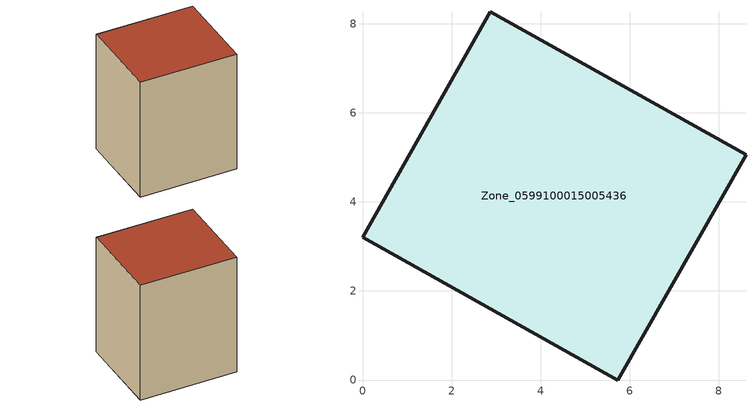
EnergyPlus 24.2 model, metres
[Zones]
Zone_0599100015005436
 floor ground (C_G): 8.61,5.06 5.73,0 0,3.21 2.87,8.26 z0.95
 wall outside (C_F): 5.73,0 8.61,5.06 2.87,8.26 0,3.21 5.73,0 z0.95:9.28
 roof outside (C_R): 2.87,8.26 0,3.21 5.73,0 8.61,5.06 z9.28
[BUILDING]
Pand.0599100015005436: North Axis=0; Terrain=City; Loads Convergence Tolerance Value=0.04; Temperature Convergence Tolerance Value=0.4; Solar Distribution=FullExterior; Maximum Number of Warmup Days=25; Minimum Number of Warmup Days=1
[Site:Location]
Rotterdam.The.Hague.AP_ZH_NLD Design_Conditions: Latitude=51.96; Longitude=4.45; Time Zone=1; Elevation=-4.5
[SITE:GROUNDTEMPERATURE:BUILDINGSURFACE]
18, 18, 18, 18, 18, 18, 18, 18, 18, 18, 18, 18
[MATERIAL] Thermal Absorptance=0.9; Solar Absorptance=0.7; Visible Absorptance=0.7
Name | Roughness | Thickness | Conductivity | Density | Specific Heat
G.TI.1946-1964 | MediumSmooth | 0.15 | 1 | 540 | 1210
F.TI.1946-1964 | Rough | 0.3 | 0.857143 | 1920 | 840
R.TI.1946-1964 | MediumRough | 0.2 | 0.277778 | 1500 | 1000
[CONSTRUCTION]
C_G: G.TI.1946-1964
C_F: F.TI.1946-1964
C_R: R.TI.1946-1964
[ZONE]
Zone_0599100015005436: Type=1; Multiplier=1; Ceiling Height=Autocalculate; Volume=Autocalculate; Floor Area=autocalculate; Part of Total Floor Area=Yes
[ZONEINFILTRATION:DESIGNFLOWRATE]
Infil_Zone_0599100015005436: Zone or ZoneList or Space or SpaceList=Zone_0599100015005436; Schedule=AlwaysOn; Design Flow Rate Calculation Method=Flow/Area; Flow Rate per Floor Area=0.003; Constant Term Coefficient=1; Temperature Term Coefficient=0; Velocity Term Coefficient=0; Velocity Squared Term Coefficient=0
[HVACTEMPLATE:ZONE:IDEALLOADSAIRSYSTEM]
Zone_0599100015005436: Maximum Heating Supply Air Temperature=50; Minimum Cooling Supply Air Temperature=13; Maximum Heating Supply Air Humidity Ratio=0.0156; Minimum Cooling Supply Air Humidity Ratio=0.0077; Heating Limit=NoLimit; Cooling Limit=NoLimit; Dehumidification Control Type=ConstantSensibleHeatRatio; Cooling Sensible Heat Ratio=0.7; Dehumidification Setpoint=60; Humidification Control Type=None; Humidification Setpoint=30; Outdoor Air Method=None; Outdoor Air Flow Rate per Person=0.00944; Outdoor Air Flow Rate per Zone Floor Area=0; Outdoor Air Flow Rate per Zone=0; Demand Controlled Ventilation Type=None; Outdoor Air Economizer Type=NoEconomizer; Heat Recovery Type=None; Sensible Heat Recovery Effectiveness=0.7; Latent Heat Recovery Effectiveness=0.65
[ZONECONTROL:THERMOSTAT]
ThermostatControl_Zone_0599100015005436: Zone or ZoneList=Zone_0599100015005436; Control Type Schedule=DualSetpointControlType; Control 1=Thermostat_Zone_0599100015005436; Temperature Difference Between Cutout And Setpoint=0
[THERMOSTATSETPOINT:DUALSETPOINT]
Thermostat_Zone_0599100015005436: Heating Setpoint Temperature Schedule=HeatingSetpoint_Zone_0599100015005436; Cooling Setpoint Temperature Schedule=CoolingSetpoint_Zone_0599100015005436
[SCHEDULE:COMPACT]
HeatingSetpoint_Zone_0599100015005436: Through: 12/31, For: AllDays, Until: 24:00, 21
CoolingSetpoint_Zone_0599100015005436: Through: 12/31, For: AllDays, Until: 24:00, 24
DualSetpointControlType: Through: 12/31, For: AllDays, Until: 24:00, 4
AlwaysOn: Through: 12/31, For: AllDays, Until: 24:00, 1
